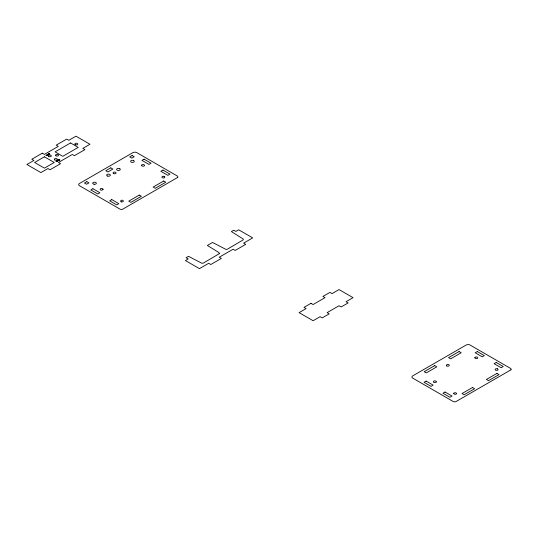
<?xml version="1.0" encoding="UTF-8"?>
<svg xmlns="http://www.w3.org/2000/svg" width="538" height="538" viewBox="0 0 538 538"><rect width="100%" height="100%" fill="white"/><g stroke="black" fill="none" stroke-linecap="round" stroke-linejoin="round"><path stroke-width="0.81" d="M47.304 154.675C45.844 154.702 47.895 156.107 47.788 155.011C46.362 154.171 47.969 155.724 47.331 154.796M121.514 201.898C118.743 201.252 122.422 199.073 123.337 200.849A1.493 0.861 0 0 1 123.182 201.501L122.637 201.817A1.493 0.861 0 0 1 121.507 201.905M47.021 155.442L45.864 155.401L46.732 155.173A0.82 0.471 0 0 1 46.967 155.327L47.021 155.442M48.541 154.574L47.465 154.52L48.541 154.574M59.126 160.203L57.996 160.082L58.911 160.304L58.581 159.746L59.126 160.203M58.36 160.647L57.754 160.855A0.921 0.531 0 0 1 57.438 160.667L57.539 160.028L58.36 160.647M56.698 160.875L57.223 161.393L56.893 160.835L57.815 161.057L56.698 160.875M141.629 165.159L141.776 165.812L142.678 166.215A1.486 0.861 0 0 0 144.547 165.388A1.486 0.861 0 0 0 142.678 164.554L141.629 165.159M474.872 357.562L475.02 358.214L475.922 358.611A1.486 0.861 0 0 0 477.798 357.783A1.486 0.861 0 0 0 475.922 356.956L474.872 357.562M453.709 393.251L453.857 393.897L454.758 394.3A1.493 0.861 0 0 0 455.881 394.213L456.432 393.897A1.493 0.861 0 0 0 456.58 393.251L455.141 392.612L453.709 393.251M46.873 155.469L46.389 155.576L46.873 155.469M58.259 160.586L57.539 160.506L58.259 160.586M47.647 154.44L48.373 154.621L47.647 154.44M219.215 253.728L203.169 263.163A2.751 1.587 0 0 1 201.777 263.216L188.508 256.344L186.128 257.722L188.226 258.933L185.422 260.553L199.443 268.644L208.69 263.304L210.795 264.521L221.347 258.428L219.242 257.211L233.082 249.222L235.18 250.439L245.698 244.366L243.593 243.156L252.705 237.897L238.684 229.8L235.886 231.421L233.781 230.203L231.401 231.582L243.163 239.006A2.885 1.668 0 0 1 243.257 239.84L227.218 249.282A2.751 1.587 0 0 1 225.819 249.336L212.55 242.463L207.352 245.463L218.663 252.396A2.892 1.668 0 0 1 219.215 253.728M103.007 189.558L101.958 190.17A1.486 0.861 0 0 1 100.102 189.228A1.486 0.861 0 0 1 102.314 188.596L102.859 188.912A1.486 0.861 0 0 1 103.007 189.558M177.748 177.399L122.388 209.363A2.966 1.715 0 0 1 120.129 209.195L79.093 185.502A2.972 1.715 0 0 1 79.57 183.431L132.832 152.678A2.966 1.715 0 0 1 136.417 152.409L177.453 176.101A2.966 1.715 0 0 1 177.748 177.399M436.257 381.96L435.208 382.565A1.486 0.861 0 0 1 433.346 381.624A1.486 0.861 0 0 1 435.565 380.991L436.11 381.308A1.486 0.861 0 0 1 436.257 381.96M510.999 369.801L455.632 401.765A2.966 1.715 0 0 1 453.379 401.59L412.343 377.898A2.972 1.715 0 0 1 412.814 375.827L466.076 345.08A2.966 1.715 0 0 1 469.667 344.804L510.703 368.496A2.966 1.715 0 0 1 510.999 369.801M56.08 161.313L57.25 161.629L56.08 161.313M42.32 153.169L31.809 159.241L33.907 160.452L26.9 164.5L40.915 172.59L47.922 168.549L50.034 169.759L60.545 163.686L58.44 162.476L72.314 154.467L74.419 155.677L84.937 149.604L82.825 148.394L89.974 144.271L75.959 136.175L68.81 140.304L66.705 139.093L56.194 145.159L58.299 146.376L44.419 154.386L42.32 153.169M48.238 153.976L49.106 154.635L48.971 154.063C51.473 154.789 47.324 152.725 49.698 154.13L48.77 153.989L49.099 154.473L48.238 153.976M44.419 156.814L34.607 162.476L44.419 168.145L54.23 162.476L44.419 156.814M70.525 142.953L55.105 151.857L62.818 156.309L78.239 147.405L70.525 142.953M59.126 159.43C58.393 160.176 61.399 160.405 59.126 159.43M86.853 181.649L84.473 183.028L86.578 184.238L88.958 182.866L86.853 181.649M110.767 167.856L105.784 170.728L107.896 171.945L112.872 169.073L110.767 167.856M132.133 155.509L129.745 156.888L131.85 158.105L134.231 156.726L132.133 155.509M92.886 188.69L90.781 189.907L97.788 193.949L99.893 192.739L92.886 188.69M144.043 159.154L141.938 160.364L148.952 164.413L151.05 163.202L144.043 159.154M111.803 199.618L109.705 200.829L116.712 204.877L118.811 203.66L111.803 199.618M162.967 170.075L160.862 171.292L167.869 175.341L169.974 174.124L162.967 170.075M139.275 195.086L128.764 201.151L130.868 202.369L141.38 196.296L139.275 195.086M163.666 181.003L153.155 187.069L155.26 188.287L165.771 182.214L163.666 181.003M310.998 303.324L303.99 307.373L306.095 308.59L299.088 312.632L313.103 320.729L320.11 316.68L322.215 317.891L329.222 313.849L327.117 312.632L339.034 305.752L341.132 306.969L348.147 302.921L346.042 301.71L353.049 297.662L339.034 289.572L332.027 293.613L329.922 292.403L322.914 296.451L325.019 297.662L313.103 304.542L310.998 303.324M434.717 365.611L424.166 371.704L426.271 372.915L436.822 366.822L434.717 365.611M459.069 351.549L448.558 357.622L450.662 358.833L461.174 352.767L459.069 351.549M426.13 381.086L424.025 382.303L431.032 386.351L433.137 385.134L426.13 381.086M477.287 351.549L475.189 352.767L482.196 356.808L484.301 355.598L477.287 351.549M445.054 392.014L442.949 393.224L449.956 397.273L452.061 396.062L445.054 392.014M496.211 362.478L494.106 363.688L501.12 367.736L503.218 366.526L496.211 362.478M472.525 387.481L462.014 393.554L464.112 394.764L474.624 388.698L472.525 387.481M496.917 373.399L486.399 379.472L488.504 380.682L499.015 374.616L496.917 373.399M133.37 160.432L132.926 160.324A1.836 1.056 0 0 0 130.62 161.259A1.836 1.056 0 0 0 132.61 162.402A1.836 1.056 0 0 0 134.218 161.077L133.37 160.432M164.13 176.377L163.767 176.289A1.486 0.854 0 0 0 161.925 176.968A1.486 0.854 0 0 0 163.256 177.97A1.486 0.854 0 0 0 164.87 177.116L164.13 176.377M94.042 184.272L92.744 183.525A1.836 1.063 0 0 1 94.352 182.187A1.836 1.063 0 0 1 96.342 183.337A1.836 1.063 0 0 1 94.042 184.272M497.374 368.772L497.018 368.685A1.486 0.854 0 0 0 495.175 369.371A1.486 0.854 0 0 0 496.507 370.373A1.486 0.854 0 0 0 498.121 369.519L497.374 368.772M119.745 168.683L119.369 168.515A1.836 1.056 0 0 0 116.645 169.248A1.836 1.056 0 0 0 118.77 170.472A1.836 1.056 0 0 0 120.041 168.905L119.745 168.683M107.6 176.081L106.927 175.697A1.843 1.063 0 0 1 108.192 174.117A1.843 1.063 0 0 1 110.324 175.348A1.843 1.063 0 0 1 107.593 176.087M113.531 173.539A1.486 0.861 0 0 0 116.02 173.155A1.486 0.861 0 0 0 114.197 172.106A1.486 0.861 0 0 0 113.531 173.539M446.782 365.941A1.486 0.861 0 0 0 449.264 365.551A1.486 0.861 0 0 0 447.441 364.502A1.486 0.861 0 0 0 446.782 365.941M55.986 155.805A1.486 0.861 0 0 0 58.474 155.415A1.486 0.861 0 0 0 56.651 154.366A1.486 0.861 0 0 0 55.986 155.805M54.762 159.947A1.486 0.854 0 0 0 57.243 159.564A1.486 0.854 0 0 0 55.427 158.515A1.486 0.854 0 0 0 54.762 159.947M48.803 156.511A1.486 0.861 0 0 0 51.285 156.121A1.486 0.861 0 0 0 49.469 155.072A1.486 0.861 0 0 0 48.803 156.511M75.259 144.675A1.486 0.854 0 0 0 77.748 144.292A1.486 0.854 0 0 0 75.925 143.243A1.486 0.854 0 0 0 75.259 144.675"/></g></svg>
